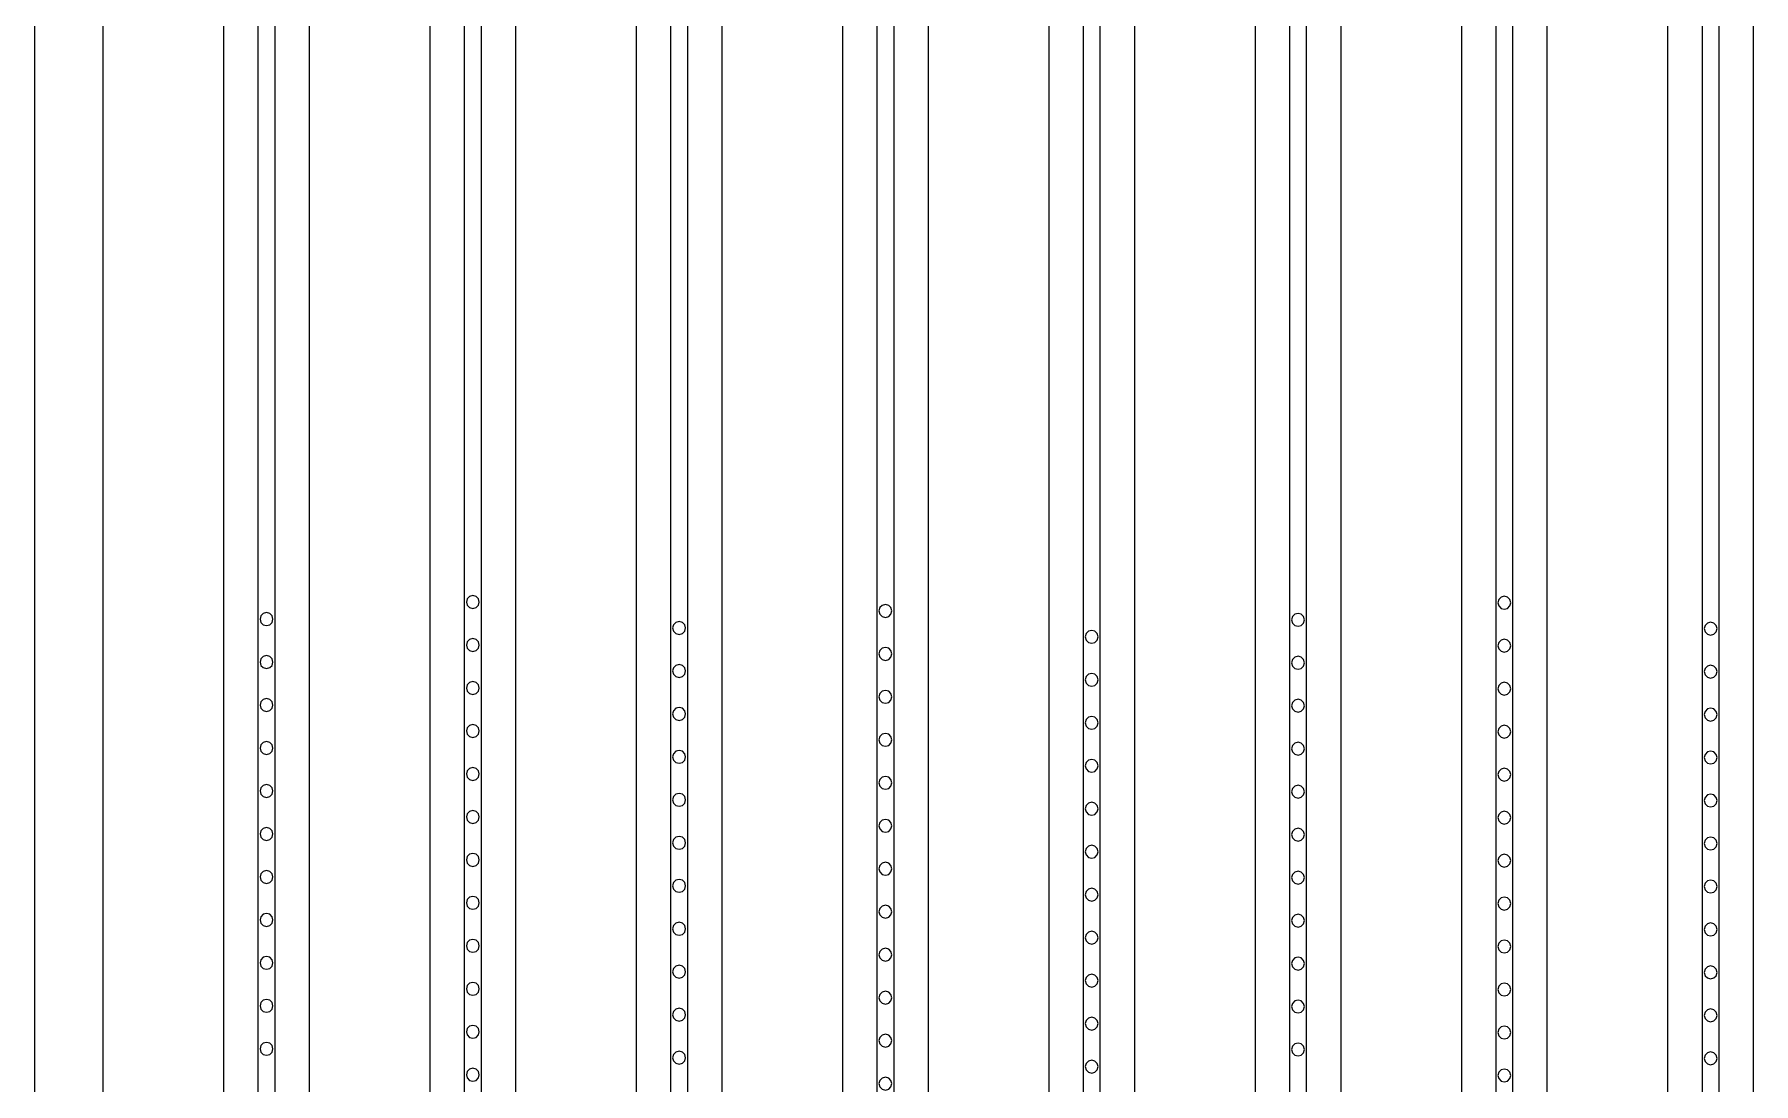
# Model space of a CAD drawing. Header units: metres. Extents: x -1805 to 1655, y -683 to 39617.
# Drawn here: x 2 to 202, y 1822.5 to 1944.5 of the extents above; entities that cross this region are included whole.
import ezdxf

# ---------------------------------------------------------------- set-up
doc = ezdxf.new("R2010")
doc.units = ezdxf.units.M
for name, color, linetype in [('Etching', 5, 'CONTINUOUS'), ('IONP', 7, 'CONTINUOUS'), ('Metal', 4, 'CONTINUOUS')]:
    doc.layers.add(name, color=color, linetype=linetype)

msp = doc.modelspace()

# ---------------------------------------------------------------- linework, layer by layer
at = {"layer": 'Etching'}
for points in [[(24, 9134.24), (24, -45.85)], [(34, -45.85), (34, 9134.24)], [(48, 9134.24), (48, 81.13)], [(58, 81.13), (58, 9134.24)], [(72, 9134.24), (72, 208.12)], [(82, 208.12), (82, 9134.24)], [(96, 9134.24), (96, 335.1)], [(106, 335.1), (106, 9134.24)], [(120, 9134.24), (120, 462.09)], [(130, 462.09), (130, 9134.24)], [(144, 9134.24), (144, 589.07)], [(154, 589.07), (154, 9134.24)], [(168, 9134.24), (168, 716.05)], [(178, 716.05), (178, 9134.24)], [(192, 9134.24), (192, 843.04)], [(202, 843.04), (202, 9134.24)], [(10, -202.71), (10, 4155.73)]]:
    msp.add_lwpolyline(points, dxfattribs=at)
at = {"layer": 'IONP'}
for points in [[(53.75, 1878.49), (53.65, 1878.87), (53.38, 1879.14), (53, 1879.24), (52.62, 1879.14), (52.35, 1878.87), (52.25, 1878.49), (52.35, 1878.12), (52.62, 1877.84), (53, 1877.74), (53.38, 1877.84), (53.65, 1878.12), (53.75, 1878.49)], [(101.75, 1877.46), (101.65, 1877.84), (101.38, 1878.11), (101, 1878.21), (100.62, 1878.11), (100.35, 1877.84), (100.25, 1877.46), (100.35, 1877.09), (100.62, 1876.81), (101, 1876.71), (101.38, 1876.81), (101.65, 1877.09), (101.75, 1877.46)], [(173.75, 1878.41), (173.65, 1878.79), (173.38, 1879.06), (173, 1879.16), (172.62, 1879.06), (172.35, 1878.79), (172.25, 1878.41), (172.35, 1878.04), (172.62, 1877.76), (173, 1877.66), (173.38, 1877.76), (173.65, 1878.04), (173.75, 1878.41)], [(29.75, 1876.51), (29.65, 1876.88), (29.38, 1877.16), (29, 1877.26), (28.62, 1877.16), (28.35, 1876.88), (28.25, 1876.51), (28.35, 1876.13), (28.62, 1875.86), (29, 1875.76), (29.38, 1875.86), (29.65, 1876.13), (29.75, 1876.51)], [(77.75, 1875.48), (77.65, 1875.85), (77.38, 1876.13), (77, 1876.23), (76.62, 1876.13), (76.35, 1875.85), (76.25, 1875.48), (76.35, 1875.1), (76.62, 1874.83), (77, 1874.73), (77.38, 1874.83), (77.65, 1875.1), (77.75, 1875.48)], [(149.75, 1876.43), (149.65, 1876.8), (149.38, 1877.08), (149, 1877.18), (148.62, 1877.08), (148.35, 1876.8), (148.25, 1876.43), (148.35, 1876.05), (148.62, 1875.78), (149, 1875.68), (149.38, 1875.78), (149.65, 1876.05), (149.75, 1876.43)], [(197.75, 1875.4), (197.65, 1875.77), (197.38, 1876.05), (197, 1876.15), (196.62, 1876.05), (196.35, 1875.77), (196.25, 1875.4), (196.35, 1875.02), (196.62, 1874.75), (197, 1874.65), (197.38, 1874.75), (197.65, 1875.02), (197.75, 1875.4)], [(53.75, 1873.49), (53.65, 1873.87), (53.38, 1874.14), (53, 1874.24), (52.62, 1874.14), (52.35, 1873.87), (52.25, 1873.49), (52.35, 1873.12), (52.62, 1872.84), (53, 1872.74), (53.38, 1872.84), (53.65, 1873.12), (53.75, 1873.49)], [(125.75, 1874.44), (125.65, 1874.82), (125.38, 1875.09), (125, 1875.19), (124.62, 1875.09), (124.35, 1874.82), (124.25, 1874.44), (124.35, 1874.07), (124.62, 1873.79), (125, 1873.69), (125.38, 1873.79), (125.65, 1874.07), (125.75, 1874.44)], [(173.75, 1873.41), (173.65, 1873.79), (173.38, 1874.06), (173, 1874.16), (172.62, 1874.06), (172.35, 1873.79), (172.25, 1873.41), (172.35, 1873.04), (172.62, 1872.76), (173, 1872.66), (173.38, 1872.76), (173.65, 1873.04), (173.75, 1873.41)], [(29.75, 1871.51), (29.65, 1871.88), (29.38, 1872.16), (29, 1872.26), (28.62, 1872.16), (28.35, 1871.88), (28.25, 1871.51), (28.35, 1871.13), (28.62, 1870.86), (29, 1870.76), (29.38, 1870.86), (29.65, 1871.13), (29.75, 1871.51)], [(101.75, 1872.46), (101.65, 1872.84), (101.38, 1873.11), (101, 1873.21), (100.62, 1873.11), (100.35, 1872.84), (100.25, 1872.46), (100.35, 1872.09), (100.62, 1871.81), (101, 1871.71), (101.38, 1871.81), (101.65, 1872.09), (101.75, 1872.46)], [(149.75, 1871.43), (149.65, 1871.8), (149.38, 1872.08), (149, 1872.18), (148.62, 1872.08), (148.35, 1871.8), (148.25, 1871.43), (148.35, 1871.05), (148.62, 1870.78), (149, 1870.68), (149.38, 1870.78), (149.65, 1871.05), (149.75, 1871.43)], [(77.75, 1870.48), (77.65, 1870.85), (77.38, 1871.13), (77, 1871.23), (76.62, 1871.13), (76.35, 1870.85), (76.25, 1870.48), (76.35, 1870.1), (76.62, 1869.83), (77, 1869.73), (77.38, 1869.83), (77.65, 1870.1), (77.75, 1870.48)], [(125.75, 1869.44), (125.65, 1869.82), (125.38, 1870.09), (125, 1870.19), (124.62, 1870.09), (124.35, 1869.82), (124.25, 1869.44), (124.35, 1869.07), (124.62, 1868.79), (125, 1868.69), (125.38, 1868.79), (125.65, 1869.07), (125.75, 1869.44)], [(197.75, 1870.4), (197.65, 1870.77), (197.38, 1871.05), (197, 1871.15), (196.62, 1871.05), (196.35, 1870.77), (196.25, 1870.4), (196.35, 1870.02), (196.62, 1869.75), (197, 1869.65), (197.38, 1869.75), (197.65, 1870.02), (197.75, 1870.4)], [(53.75, 1868.49), (53.65, 1868.87), (53.38, 1869.14), (53, 1869.24), (52.62, 1869.14), (52.35, 1868.87), (52.25, 1868.49), (52.35, 1868.12), (52.62, 1867.84), (53, 1867.74), (53.38, 1867.84), (53.65, 1868.12), (53.75, 1868.49)], [(101.75, 1867.46), (101.65, 1867.84), (101.38, 1868.11), (101, 1868.21), (100.62, 1868.11), (100.35, 1867.84), (100.25, 1867.46), (100.35, 1867.09), (100.62, 1866.81), (101, 1866.71), (101.38, 1866.81), (101.65, 1867.09), (101.75, 1867.46)], [(173.75, 1868.41), (173.65, 1868.79), (173.38, 1869.06), (173, 1869.16), (172.62, 1869.06), (172.35, 1868.79), (172.25, 1868.41), (172.35, 1868.04), (172.62, 1867.76), (173, 1867.66), (173.38, 1867.76), (173.65, 1868.04), (173.75, 1868.41)], [(29.75, 1866.51), (29.65, 1866.88), (29.38, 1867.16), (29, 1867.26), (28.62, 1867.16), (28.35, 1866.88), (28.25, 1866.51), (28.35, 1866.13), (28.62, 1865.86), (29, 1865.76), (29.38, 1865.86), (29.65, 1866.13), (29.75, 1866.51)], [(77.75, 1865.48), (77.65, 1865.85), (77.38, 1866.13), (77, 1866.23), (76.62, 1866.13), (76.35, 1865.85), (76.25, 1865.48), (76.35, 1865.1), (76.62, 1864.83), (77, 1864.73), (77.38, 1864.83), (77.65, 1865.1), (77.75, 1865.48)], [(149.75, 1866.43), (149.65, 1866.8), (149.38, 1867.08), (149, 1867.18), (148.62, 1867.08), (148.35, 1866.8), (148.25, 1866.43), (148.35, 1866.05), (148.62, 1865.78), (149, 1865.68), (149.38, 1865.78), (149.65, 1866.05), (149.75, 1866.43)], [(197.75, 1865.4), (197.65, 1865.77), (197.38, 1866.05), (197, 1866.15), (196.62, 1866.05), (196.35, 1865.77), (196.25, 1865.4), (196.35, 1865.02), (196.62, 1864.75), (197, 1864.65), (197.38, 1864.75), (197.65, 1865.02), (197.75, 1865.4)], [(53.75, 1863.49), (53.65, 1863.87), (53.38, 1864.14), (53, 1864.24), (52.62, 1864.14), (52.35, 1863.87), (52.25, 1863.49), (52.35, 1863.12), (52.62, 1862.84), (53, 1862.74), (53.38, 1862.84), (53.65, 1863.12), (53.75, 1863.49)], [(125.75, 1864.44), (125.65, 1864.82), (125.38, 1865.09), (125, 1865.19), (124.62, 1865.09), (124.35, 1864.82), (124.25, 1864.44), (124.35, 1864.07), (124.62, 1863.79), (125, 1863.69), (125.38, 1863.79), (125.65, 1864.07), (125.75, 1864.44)], [(173.75, 1863.41), (173.65, 1863.79), (173.38, 1864.06), (173, 1864.16), (172.62, 1864.06), (172.35, 1863.79), (172.25, 1863.41), (172.35, 1863.04), (172.62, 1862.76), (173, 1862.66), (173.38, 1862.76), (173.65, 1863.04), (173.75, 1863.41)], [(29.75, 1861.51), (29.65, 1861.88), (29.38, 1862.16), (29, 1862.26), (28.62, 1862.16), (28.35, 1861.88), (28.25, 1861.51), (28.35, 1861.13), (28.62, 1860.86), (29, 1860.76), (29.38, 1860.86), (29.65, 1861.13), (29.75, 1861.51)], [(101.75, 1862.46), (101.65, 1862.84), (101.38, 1863.11), (101, 1863.21), (100.62, 1863.11), (100.35, 1862.84), (100.25, 1862.46), (100.35, 1862.09), (100.62, 1861.81), (101, 1861.71), (101.38, 1861.81), (101.65, 1862.09), (101.75, 1862.46)], [(149.75, 1861.43), (149.65, 1861.8), (149.38, 1862.08), (149, 1862.18), (148.62, 1862.08), (148.35, 1861.8), (148.25, 1861.43), (148.35, 1861.05), (148.62, 1860.78), (149, 1860.68), (149.38, 1860.78), (149.65, 1861.05), (149.75, 1861.43)], [(77.75, 1860.48), (77.65, 1860.85), (77.38, 1861.13), (77, 1861.23), (76.62, 1861.13), (76.35, 1860.85), (76.25, 1860.48), (76.35, 1860.1), (76.62, 1859.83), (77, 1859.73), (77.38, 1859.83), (77.65, 1860.1), (77.75, 1860.48)], [(125.75, 1859.44), (125.65, 1859.82), (125.38, 1860.09), (125, 1860.19), (124.62, 1860.09), (124.35, 1859.82), (124.25, 1859.44), (124.35, 1859.07), (124.62, 1858.79), (125, 1858.69), (125.38, 1858.79), (125.65, 1859.07), (125.75, 1859.44)], [(197.75, 1860.4), (197.65, 1860.77), (197.38, 1861.05), (197, 1861.15), (196.62, 1861.05), (196.35, 1860.77), (196.25, 1860.4), (196.35, 1860.02), (196.62, 1859.75), (197, 1859.65), (197.38, 1859.75), (197.65, 1860.02), (197.75, 1860.4)], [(53.75, 1858.49), (53.65, 1858.87), (53.38, 1859.14), (53, 1859.24), (52.62, 1859.14), (52.35, 1858.87), (52.25, 1858.49), (52.35, 1858.12), (52.62, 1857.84), (53, 1857.74), (53.38, 1857.84), (53.65, 1858.12), (53.75, 1858.49)], [(101.75, 1857.46), (101.65, 1857.84), (101.38, 1858.11), (101, 1858.21), (100.62, 1858.11), (100.35, 1857.84), (100.25, 1857.46), (100.35, 1857.09), (100.62, 1856.81), (101, 1856.71), (101.38, 1856.81), (101.65, 1857.09), (101.75, 1857.46)], [(173.75, 1858.41), (173.65, 1858.79), (173.38, 1859.06), (173, 1859.16), (172.62, 1859.06), (172.35, 1858.79), (172.25, 1858.41), (172.35, 1858.04), (172.62, 1857.76), (173, 1857.66), (173.38, 1857.76), (173.65, 1858.04), (173.75, 1858.41)], [(29.75, 1856.51), (29.65, 1856.88), (29.38, 1857.16), (29, 1857.26), (28.62, 1857.16), (28.35, 1856.88), (28.25, 1856.51), (28.35, 1856.13), (28.62, 1855.86), (29, 1855.76), (29.38, 1855.86), (29.65, 1856.13), (29.75, 1856.51)], [(77.75, 1855.48), (77.65, 1855.85), (77.38, 1856.13), (77, 1856.23), (76.62, 1856.13), (76.35, 1855.85), (76.25, 1855.48), (76.35, 1855.1), (76.62, 1854.83), (77, 1854.73), (77.38, 1854.83), (77.65, 1855.1), (77.75, 1855.48)], [(149.75, 1856.43), (149.65, 1856.8), (149.38, 1857.08), (149, 1857.18), (148.62, 1857.08), (148.35, 1856.8), (148.25, 1856.43), (148.35, 1856.05), (148.62, 1855.78), (149, 1855.68), (149.38, 1855.78), (149.65, 1856.05), (149.75, 1856.43)], [(197.75, 1855.4), (197.65, 1855.77), (197.38, 1856.05), (197, 1856.15), (196.62, 1856.05), (196.35, 1855.77), (196.25, 1855.4), (196.35, 1855.02), (196.62, 1854.75), (197, 1854.65), (197.38, 1854.75), (197.65, 1855.02), (197.75, 1855.4)], [(53.75, 1853.49), (53.65, 1853.87), (53.38, 1854.14), (53, 1854.24), (52.62, 1854.14), (52.35, 1853.87), (52.25, 1853.49), (52.35, 1853.12), (52.62, 1852.84), (53, 1852.74), (53.38, 1852.84), (53.65, 1853.12), (53.75, 1853.49)], [(125.75, 1854.44), (125.65, 1854.82), (125.38, 1855.09), (125, 1855.19), (124.62, 1855.09), (124.35, 1854.82), (124.25, 1854.44), (124.35, 1854.07), (124.62, 1853.79), (125, 1853.69), (125.38, 1853.79), (125.65, 1854.07), (125.75, 1854.44)], [(173.75, 1853.41), (173.65, 1853.79), (173.38, 1854.06), (173, 1854.16), (172.62, 1854.06), (172.35, 1853.79), (172.25, 1853.41), (172.35, 1853.04), (172.62, 1852.76), (173, 1852.66), (173.38, 1852.76), (173.65, 1853.04), (173.75, 1853.41)], [(29.75, 1851.51), (29.65, 1851.88), (29.38, 1852.16), (29, 1852.26), (28.62, 1852.16), (28.35, 1851.88), (28.25, 1851.51), (28.35, 1851.13), (28.62, 1850.86), (29, 1850.76), (29.38, 1850.86), (29.65, 1851.13), (29.75, 1851.51)], [(101.75, 1852.46), (101.65, 1852.84), (101.38, 1853.11), (101, 1853.21), (100.62, 1853.11), (100.35, 1852.84), (100.25, 1852.46), (100.35, 1852.09), (100.62, 1851.81), (101, 1851.71), (101.38, 1851.81), (101.65, 1852.09), (101.75, 1852.46)], [(149.75, 1851.43), (149.65, 1851.8), (149.38, 1852.08), (149, 1852.18), (148.62, 1852.08), (148.35, 1851.8), (148.25, 1851.43), (148.35, 1851.05), (148.62, 1850.78), (149, 1850.68), (149.38, 1850.78), (149.65, 1851.05), (149.75, 1851.43)], [(77.75, 1850.48), (77.65, 1850.85), (77.38, 1851.13), (77, 1851.23), (76.62, 1851.13), (76.35, 1850.85), (76.25, 1850.48), (76.35, 1850.1), (76.62, 1849.83), (77, 1849.73), (77.38, 1849.83), (77.65, 1850.1), (77.75, 1850.48)], [(125.75, 1849.44), (125.65, 1849.82), (125.38, 1850.09), (125, 1850.19), (124.62, 1850.09), (124.35, 1849.82), (124.25, 1849.44), (124.35, 1849.07), (124.62, 1848.79), (125, 1848.69), (125.38, 1848.79), (125.65, 1849.07), (125.75, 1849.44)], [(197.75, 1850.4), (197.65, 1850.77), (197.38, 1851.05), (197, 1851.15), (196.62, 1851.05), (196.35, 1850.77), (196.25, 1850.4), (196.35, 1850.02), (196.62, 1849.75), (197, 1849.65), (197.38, 1849.75), (197.65, 1850.02), (197.75, 1850.4)], [(53.75, 1848.49), (53.65, 1848.87), (53.38, 1849.14), (53, 1849.24), (52.62, 1849.14), (52.35, 1848.87), (52.25, 1848.49), (52.35, 1848.12), (52.62, 1847.84), (53, 1847.74), (53.38, 1847.84), (53.65, 1848.12), (53.75, 1848.49)], [(101.75, 1847.46), (101.65, 1847.84), (101.38, 1848.11), (101, 1848.21), (100.62, 1848.11), (100.35, 1847.84), (100.25, 1847.46), (100.35, 1847.09), (100.62, 1846.81), (101, 1846.71), (101.38, 1846.81), (101.65, 1847.09), (101.75, 1847.46)], [(173.75, 1848.41), (173.65, 1848.79), (173.38, 1849.06), (173, 1849.16), (172.62, 1849.06), (172.35, 1848.79), (172.25, 1848.41), (172.35, 1848.04), (172.62, 1847.76), (173, 1847.66), (173.38, 1847.76), (173.65, 1848.04), (173.75, 1848.41)], [(29.75, 1846.51), (29.65, 1846.88), (29.38, 1847.16), (29, 1847.26), (28.62, 1847.16), (28.35, 1846.88), (28.25, 1846.51), (28.35, 1846.13), (28.62, 1845.86), (29, 1845.76), (29.38, 1845.86), (29.65, 1846.13), (29.75, 1846.51)], [(77.75, 1845.48), (77.65, 1845.85), (77.38, 1846.13), (77, 1846.23), (76.62, 1846.13), (76.35, 1845.85), (76.25, 1845.48), (76.35, 1845.1), (76.62, 1844.83), (77, 1844.73), (77.38, 1844.83), (77.65, 1845.1), (77.75, 1845.48)], [(149.75, 1846.43), (149.65, 1846.8), (149.38, 1847.08), (149, 1847.18), (148.62, 1847.08), (148.35, 1846.8), (148.25, 1846.43), (148.35, 1846.05), (148.62, 1845.78), (149, 1845.68), (149.38, 1845.78), (149.65, 1846.05), (149.75, 1846.43)], [(197.75, 1845.4), (197.65, 1845.77), (197.38, 1846.05), (197, 1846.15), (196.62, 1846.05), (196.35, 1845.77), (196.25, 1845.4), (196.35, 1845.02), (196.62, 1844.75), (197, 1844.65), (197.38, 1844.75), (197.65, 1845.02), (197.75, 1845.4)], [(53.75, 1843.49), (53.65, 1843.87), (53.38, 1844.14), (53, 1844.24), (52.62, 1844.14), (52.35, 1843.87), (52.25, 1843.49), (52.35, 1843.12), (52.62, 1842.84), (53, 1842.74), (53.38, 1842.84), (53.65, 1843.12), (53.75, 1843.49)], [(125.75, 1844.44), (125.65, 1844.82), (125.38, 1845.09), (125, 1845.19), (124.62, 1845.09), (124.35, 1844.82), (124.25, 1844.44), (124.35, 1844.07), (124.62, 1843.79), (125, 1843.69), (125.38, 1843.79), (125.65, 1844.07), (125.75, 1844.44)], [(173.75, 1843.41), (173.65, 1843.79), (173.38, 1844.06), (173, 1844.16), (172.62, 1844.06), (172.35, 1843.79), (172.25, 1843.41), (172.35, 1843.04), (172.62, 1842.76), (173, 1842.66), (173.38, 1842.76), (173.65, 1843.04), (173.75, 1843.41)], [(29.75, 1841.51), (29.65, 1841.88), (29.38, 1842.16), (29, 1842.26), (28.62, 1842.16), (28.35, 1841.88), (28.25, 1841.51), (28.35, 1841.13), (28.62, 1840.86), (29, 1840.76), (29.38, 1840.86), (29.65, 1841.13), (29.75, 1841.51)], [(101.75, 1842.46), (101.65, 1842.84), (101.38, 1843.11), (101, 1843.21), (100.62, 1843.11), (100.35, 1842.84), (100.25, 1842.46), (100.35, 1842.09), (100.62, 1841.81), (101, 1841.71), (101.38, 1841.81), (101.65, 1842.09), (101.75, 1842.46)], [(149.75, 1841.43), (149.65, 1841.8), (149.38, 1842.08), (149, 1842.18), (148.62, 1842.08), (148.35, 1841.8), (148.25, 1841.43), (148.35, 1841.05), (148.62, 1840.78), (149, 1840.68), (149.38, 1840.78), (149.65, 1841.05), (149.75, 1841.43)], [(77.75, 1840.48), (77.65, 1840.85), (77.38, 1841.13), (77, 1841.23), (76.62, 1841.13), (76.35, 1840.85), (76.25, 1840.48), (76.35, 1840.1), (76.62, 1839.83), (77, 1839.73), (77.38, 1839.83), (77.65, 1840.1), (77.75, 1840.48)], [(125.75, 1839.44), (125.65, 1839.82), (125.38, 1840.09), (125, 1840.19), (124.62, 1840.09), (124.35, 1839.82), (124.25, 1839.44), (124.35, 1839.07), (124.62, 1838.79), (125, 1838.69), (125.38, 1838.79), (125.65, 1839.07), (125.75, 1839.44)], [(197.75, 1840.4), (197.65, 1840.77), (197.38, 1841.05), (197, 1841.15), (196.62, 1841.05), (196.35, 1840.77), (196.25, 1840.4), (196.35, 1840.02), (196.62, 1839.75), (197, 1839.65), (197.38, 1839.75), (197.65, 1840.02), (197.75, 1840.4)], [(53.75, 1838.49), (53.65, 1838.87), (53.38, 1839.14), (53, 1839.24), (52.62, 1839.14), (52.35, 1838.87), (52.25, 1838.49), (52.35, 1838.12), (52.62, 1837.84), (53, 1837.74), (53.38, 1837.84), (53.65, 1838.12), (53.75, 1838.49)], [(101.75, 1837.46), (101.65, 1837.84), (101.38, 1838.11), (101, 1838.21), (100.62, 1838.11), (100.35, 1837.84), (100.25, 1837.46), (100.35, 1837.09), (100.62, 1836.81), (101, 1836.71), (101.38, 1836.81), (101.65, 1837.09), (101.75, 1837.46)], [(173.75, 1838.41), (173.65, 1838.79), (173.38, 1839.06), (173, 1839.16), (172.62, 1839.06), (172.35, 1838.79), (172.25, 1838.41), (172.35, 1838.04), (172.62, 1837.76), (173, 1837.66), (173.38, 1837.76), (173.65, 1838.04), (173.75, 1838.41)], [(29.75, 1836.51), (29.65, 1836.88), (29.38, 1837.16), (29, 1837.26), (28.62, 1837.16), (28.35, 1836.88), (28.25, 1836.51), (28.35, 1836.13), (28.62, 1835.86), (29, 1835.76), (29.38, 1835.86), (29.65, 1836.13), (29.75, 1836.51)], [(77.75, 1835.48), (77.65, 1835.85), (77.38, 1836.13), (77, 1836.23), (76.62, 1836.13), (76.35, 1835.85), (76.25, 1835.48), (76.35, 1835.1), (76.62, 1834.83), (77, 1834.73), (77.38, 1834.83), (77.65, 1835.1), (77.75, 1835.48)], [(149.75, 1836.43), (149.65, 1836.8), (149.38, 1837.08), (149, 1837.18), (148.62, 1837.08), (148.35, 1836.8), (148.25, 1836.43), (148.35, 1836.05), (148.62, 1835.78), (149, 1835.68), (149.38, 1835.78), (149.65, 1836.05), (149.75, 1836.43)], [(197.75, 1835.4), (197.65, 1835.77), (197.38, 1836.05), (197, 1836.15), (196.62, 1836.05), (196.35, 1835.77), (196.25, 1835.4), (196.35, 1835.02), (196.62, 1834.75), (197, 1834.65), (197.38, 1834.75), (197.65, 1835.02), (197.75, 1835.4)], [(53.75, 1833.49), (53.65, 1833.87), (53.38, 1834.14), (53, 1834.24), (52.62, 1834.14), (52.35, 1833.87), (52.25, 1833.49), (52.35, 1833.12), (52.62, 1832.84), (53, 1832.74), (53.38, 1832.84), (53.65, 1833.12), (53.75, 1833.49)], [(125.75, 1834.44), (125.65, 1834.82), (125.38, 1835.09), (125, 1835.19), (124.62, 1835.09), (124.35, 1834.82), (124.25, 1834.44), (124.35, 1834.07), (124.62, 1833.79), (125, 1833.69), (125.38, 1833.79), (125.65, 1834.07), (125.75, 1834.44)], [(173.75, 1833.41), (173.65, 1833.79), (173.38, 1834.06), (173, 1834.16), (172.62, 1834.06), (172.35, 1833.79), (172.25, 1833.41), (172.35, 1833.04), (172.62, 1832.76), (173, 1832.66), (173.38, 1832.76), (173.65, 1833.04), (173.75, 1833.41)], [(29.75, 1831.51), (29.65, 1831.88), (29.38, 1832.16), (29, 1832.26), (28.62, 1832.16), (28.35, 1831.88), (28.25, 1831.51), (28.35, 1831.13), (28.62, 1830.86), (29, 1830.76), (29.38, 1830.86), (29.65, 1831.13), (29.75, 1831.51)], [(101.75, 1832.46), (101.65, 1832.84), (101.38, 1833.11), (101, 1833.21), (100.62, 1833.11), (100.35, 1832.84), (100.25, 1832.46), (100.35, 1832.09), (100.62, 1831.81), (101, 1831.71), (101.38, 1831.81), (101.65, 1832.09), (101.75, 1832.46)], [(149.75, 1831.43), (149.65, 1831.8), (149.38, 1832.08), (149, 1832.18), (148.62, 1832.08), (148.35, 1831.8), (148.25, 1831.43), (148.35, 1831.05), (148.62, 1830.78), (149, 1830.68), (149.38, 1830.78), (149.65, 1831.05), (149.75, 1831.43)], [(77.75, 1830.48), (77.65, 1830.85), (77.38, 1831.13), (77, 1831.23), (76.62, 1831.13), (76.35, 1830.85), (76.25, 1830.48), (76.35, 1830.1), (76.62, 1829.83), (77, 1829.73), (77.38, 1829.83), (77.65, 1830.1), (77.75, 1830.48)], [(125.75, 1829.44), (125.65, 1829.82), (125.38, 1830.09), (125, 1830.19), (124.62, 1830.09), (124.35, 1829.82), (124.25, 1829.44), (124.35, 1829.07), (124.62, 1828.79), (125, 1828.69), (125.38, 1828.79), (125.65, 1829.07), (125.75, 1829.44)], [(197.75, 1830.4), (197.65, 1830.77), (197.38, 1831.05), (197, 1831.15), (196.62, 1831.05), (196.35, 1830.77), (196.25, 1830.4), (196.35, 1830.02), (196.62, 1829.75), (197, 1829.65), (197.38, 1829.75), (197.65, 1830.02), (197.75, 1830.4)], [(53.75, 1828.49), (53.65, 1828.87), (53.38, 1829.14), (53, 1829.24), (52.62, 1829.14), (52.35, 1828.87), (52.25, 1828.49), (52.35, 1828.12), (52.62, 1827.84), (53, 1827.74), (53.38, 1827.84), (53.65, 1828.12), (53.75, 1828.49)], [(101.75, 1827.46), (101.65, 1827.84), (101.38, 1828.11), (101, 1828.21), (100.62, 1828.11), (100.35, 1827.84), (100.25, 1827.46), (100.35, 1827.09), (100.62, 1826.81), (101, 1826.71), (101.38, 1826.81), (101.65, 1827.09), (101.75, 1827.46)], [(173.75, 1828.41), (173.65, 1828.79), (173.38, 1829.06), (173, 1829.16), (172.62, 1829.06), (172.35, 1828.79), (172.25, 1828.41), (172.35, 1828.04), (172.62, 1827.76), (173, 1827.66), (173.38, 1827.76), (173.65, 1828.04), (173.75, 1828.41)], [(29.75, 1826.51), (29.65, 1826.88), (29.38, 1827.16), (29, 1827.26), (28.62, 1827.16), (28.35, 1826.88), (28.25, 1826.51), (28.35, 1826.13), (28.62, 1825.86), (29, 1825.76), (29.38, 1825.86), (29.65, 1826.13), (29.75, 1826.51)], [(77.75, 1825.48), (77.65, 1825.85), (77.38, 1826.13), (77, 1826.23), (76.62, 1826.13), (76.35, 1825.85), (76.25, 1825.48), (76.35, 1825.1), (76.62, 1824.83), (77, 1824.73), (77.38, 1824.83), (77.65, 1825.1), (77.75, 1825.48)], [(149.75, 1826.43), (149.65, 1826.8), (149.38, 1827.08), (149, 1827.18), (148.62, 1827.08), (148.35, 1826.8), (148.25, 1826.43), (148.35, 1826.05), (148.62, 1825.78), (149, 1825.68), (149.38, 1825.78), (149.65, 1826.05), (149.75, 1826.43)], [(197.75, 1825.4), (197.65, 1825.77), (197.38, 1826.05), (197, 1826.15), (196.62, 1826.05), (196.35, 1825.77), (196.25, 1825.4), (196.35, 1825.02), (196.62, 1824.75), (197, 1824.65), (197.38, 1824.75), (197.65, 1825.02), (197.75, 1825.4)], [(53.75, 1823.49), (53.65, 1823.87), (53.38, 1824.14), (53, 1824.24), (52.62, 1824.14), (52.35, 1823.87), (52.25, 1823.49), (52.35, 1823.12), (52.62, 1822.84), (53, 1822.74), (53.38, 1822.84), (53.65, 1823.12), (53.75, 1823.49)], [(125.75, 1824.44), (125.65, 1824.82), (125.38, 1825.09), (125, 1825.19), (124.62, 1825.09), (124.35, 1824.82), (124.25, 1824.44), (124.35, 1824.07), (124.62, 1823.79), (125, 1823.69), (125.38, 1823.79), (125.65, 1824.07), (125.75, 1824.44)], [(173.75, 1823.41), (173.65, 1823.79), (173.38, 1824.06), (173, 1824.16), (172.62, 1824.06), (172.35, 1823.79), (172.25, 1823.41), (172.35, 1823.04), (172.62, 1822.76), (173, 1822.66), (173.38, 1822.76), (173.65, 1823.04), (173.75, 1823.41)], [(101.75, 1822.46), (101.65, 1822.84), (101.38, 1823.11), (101, 1823.21), (100.62, 1823.11), (100.35, 1822.84), (100.25, 1822.46), (100.35, 1822.09), (100.62, 1821.81), (101, 1821.71), (101.38, 1821.81), (101.65, 1822.09), (101.75, 1822.46)]]:
    msp.add_lwpolyline(points, close=True, dxfattribs=at)
at = {"layer": 'Metal'}
for points in [[(28, 9436.51), (28, -49.66)], [(30, -49.66), (30, 9436.51)], [(52, 9436.51), (52, 77.32)], [(54, 77.32), (54, 9436.51)], [(76, 9436.51), (76, 204.31)], [(78, 204.31), (78, 9436.51)], [(100, 9436.51), (100, 331.29)], [(102, 331.29), (102, 9436.51)], [(124, 9436.51), (124, 458.27)], [(126, 458.27), (126, 9436.51)], [(148, 9436.51), (148, 585.26)], [(150, 585.26), (150, 9436.51)], [(172, 9436.51), (172, 712.24)], [(174, 712.24), (174, 9436.51)], [(196, 9436.51), (196, 839.23)], [(198, 839.23), (198, 9436.51)], [(2, 4153.38), (2, -200.37)]]:
    msp.add_lwpolyline(points, dxfattribs=at)

doc.saveas('drawing.dxf')
